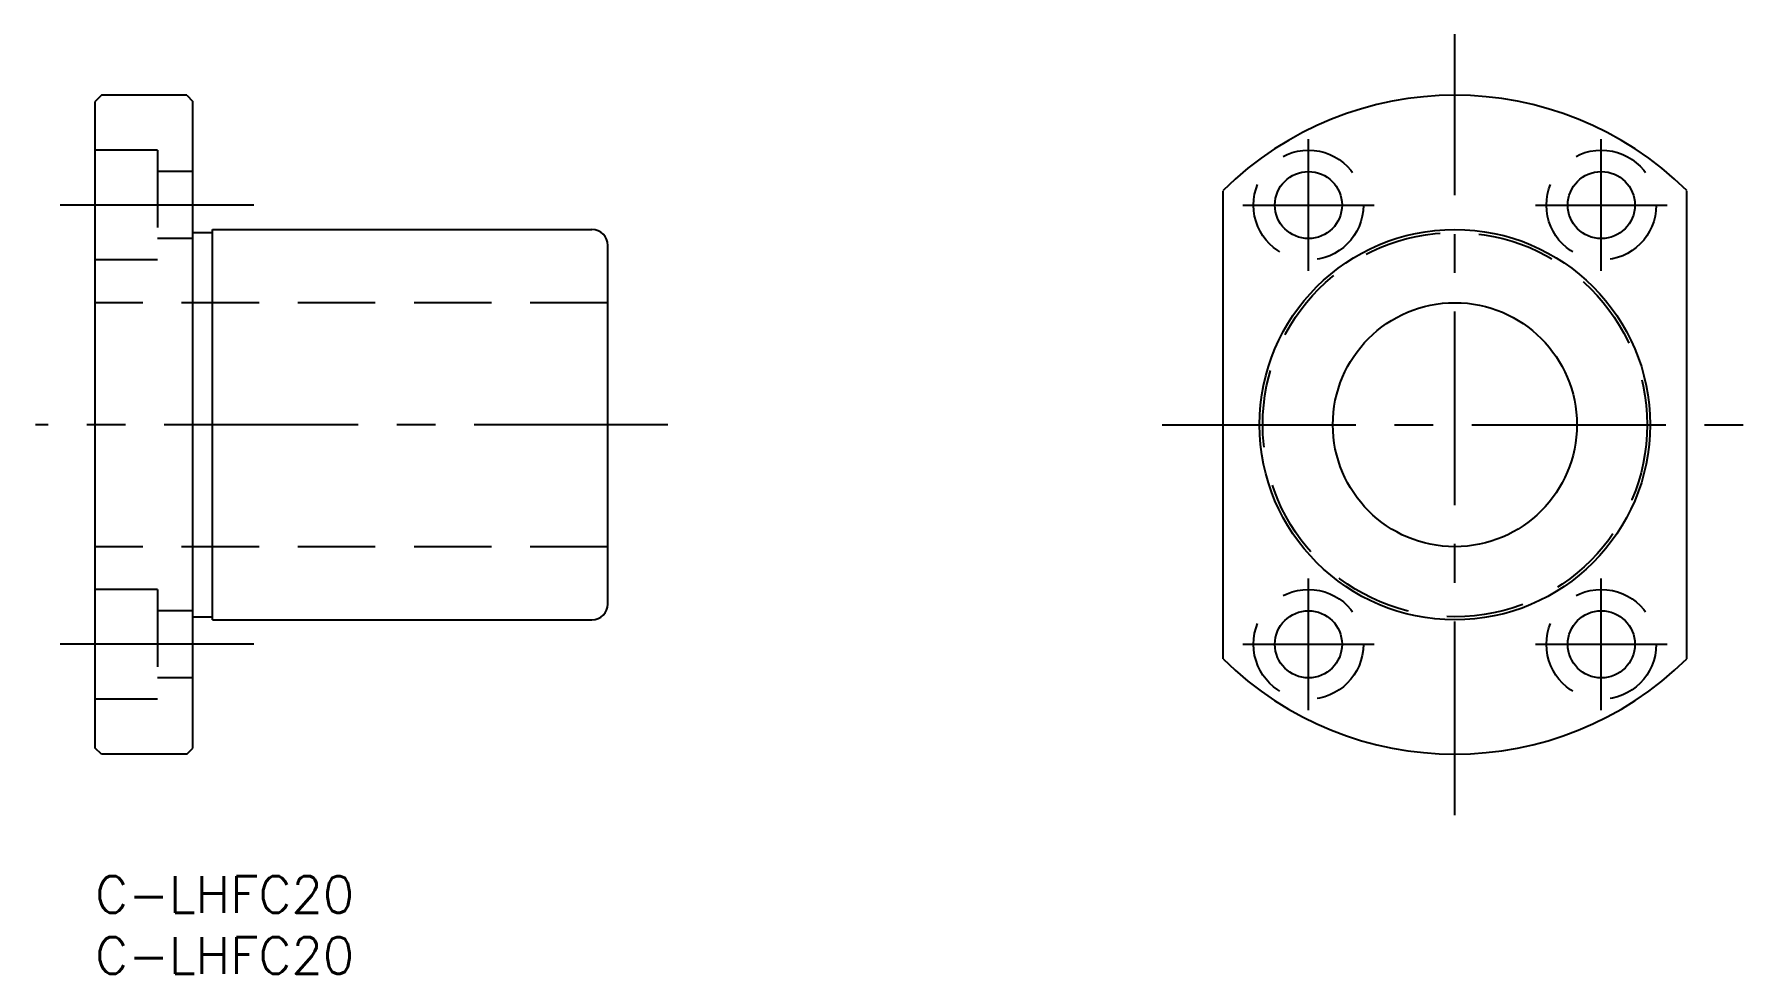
# Model space of a CAD drawing. Extents: x -5 to 135, y -8 to 69.
import ezdxf

# ---------------------------------------------------------------- set-up
doc = ezdxf.new("R2010")
doc.units = 0
doc.header["$LTSCALE"] = 0.5
doc.linetypes.add('CENTER', pattern=[50.8, 31.75, -6.35, 6.35, -6.35])
doc.linetypes.add('DASHED', pattern=[19.05, 12.7, -6.35])
for name, color, linetype in [('MSM_CENTER', 1, 'CENTER'), ('MSM_CONTINUOUS', 7, 'CONTINUOUS'), ('MSM_DASHED', 4, 'DASHED'), ('MSM_PART_NUMBER', 7, 'CONTINUOUS')]:
    doc.layers.add(name, color=color, linetype=linetype)
doc.styles.get("Standard").update_dxf_attribs({"font": 'txt.shx', "height": 3, "bigfont": 'bigfont.shx'})

# ---------------------------------------------------------------- blocks, each defined once
blk = doc.blocks.new('*U26')
at = {"layer": 'MSM_PART_NUMBER'}
blk.add_text('C-LHFC20', height=3, dxfattribs=at).set_placement((0, -3))
blk = doc.blocks.new('*U27')
at = {"layer": 'MSM_PART_NUMBER'}
blk.add_text('C-LHFC20', height=3, dxfattribs=at).set_placement((0, -8))

msp = doc.modelspace()

# ---------------------------------------------------------------- linework, layer by layer
at = {"layer": 'MSM_CENTER'}
for p, q in [((111.42, 5), (111.42, 69)), ((99.42, 49.61), (99.42, 60.39)), ((123.42, 49.61), (123.42, 60.39)), ((13, 55), (-5, 55)), ((94.03, 55), (104.81, 55)), ((118.03, 55), (128.81, 55)), ((46.93, 37), (-4.9, 37)), ((87.42, 37), (135.42, 37)), ((99.42, 13.61), (99.42, 24.39)), ((123.42, 13.61), (123.42, 24.39)), ((13, 19), (-5, 19)), ((94.03, 19), (104.81, 19)), ((118.03, 19), (128.81, 19))]:
    msp.add_line(p, q, dxfattribs=at)
at = {"layer": 'MSM_CONTINUOUS'}
for p, q in [((0.5, 64), (0, 63.5)), ((0, 10.5), (0, 63.5)), ((7.5, 64), (0.5, 64)), ((7.5, 64), (8, 63.5)), ((8, 10.5), (8, 63.5)), ((92.42, 17.82), (92.42, 56.18)), ((130.42, 17.82), (130.42, 56.18)), ((8, 52.75), (9.6, 52.75)), ((9.6, 53), (40.7, 53)), ((9.6, 21), (9.6, 53)), ((42, 22.3), (42, 51.7)), ((8, 21.25), (9.6, 21.25)), ((9.6, 21), (40.7, 21)), ((16.12, 21), (16.12, 21)), ((24.25, 21), (24.25, 21)), ((0.5, 10), (0, 10.5)), ((7.5, 10), (0.5, 10)), ((7.5, 10), (8, 10.5))]:
    msp.add_line(p, q, dxfattribs=at)
for centre, radius in [((99.42, 55), 2.75), ((123.42, 55), 2.75), ((111.42, 37), 16), ((111.42, 37), 10), ((99.42, 19), 2.75), ((123.42, 19), 2.75)]:
    msp.add_circle(centre, radius, dxfattribs=at)
for centre, radius, start, end in [((111.42, 37), 27, 45.2751, 134.7249), ((40.7, 51.7), 1.3, 0, 90), ((40.7, 22.3), 1.3, 270, 0), ((111.42, 37), 27, 225.2751, 314.7249)]:
    msp.add_arc(centre, radius, start, end, dxfattribs=at)
at = {"layer": 'MSM_DASHED'}
for p, q in [((5.1, 59.5), (0, 59.5)), ((5.1, 59.5), (5.1, 50.5)), ((8, 57.75), (5.1, 57.75)), ((8, 52.25), (5.1, 52.25)), ((5.1, 50.5), (0, 50.5)), ((42, 47), (0, 47)), ((42, 27), (0, 27)), ((5.1, 23.5), (0, 23.5)), ((5.1, 23.5), (5.1, 14.5)), ((8, 21.75), (5.1, 21.75)), ((8, 16.25), (5.1, 16.25)), ((5.1, 14.5), (0, 14.5))]:
    msp.add_line(p, q, dxfattribs=at)
for centre, radius in [((99.42, 55), 4.5), ((123.42, 55), 4.5), ((111.42, 37), 15.75), ((99.42, 19), 4.5), ((123.42, 19), 4.5)]:
    msp.add_circle(centre, radius, dxfattribs=at)

# ---------------------------------------------------------------- block references
at = {"layer": 'MSM_CONTINUOUS'}
for name in ['*U26', '*U27']:
    msp.add_blockref(name, (0, 0), dxfattribs=at)

doc.saveas('drawing.dxf')
